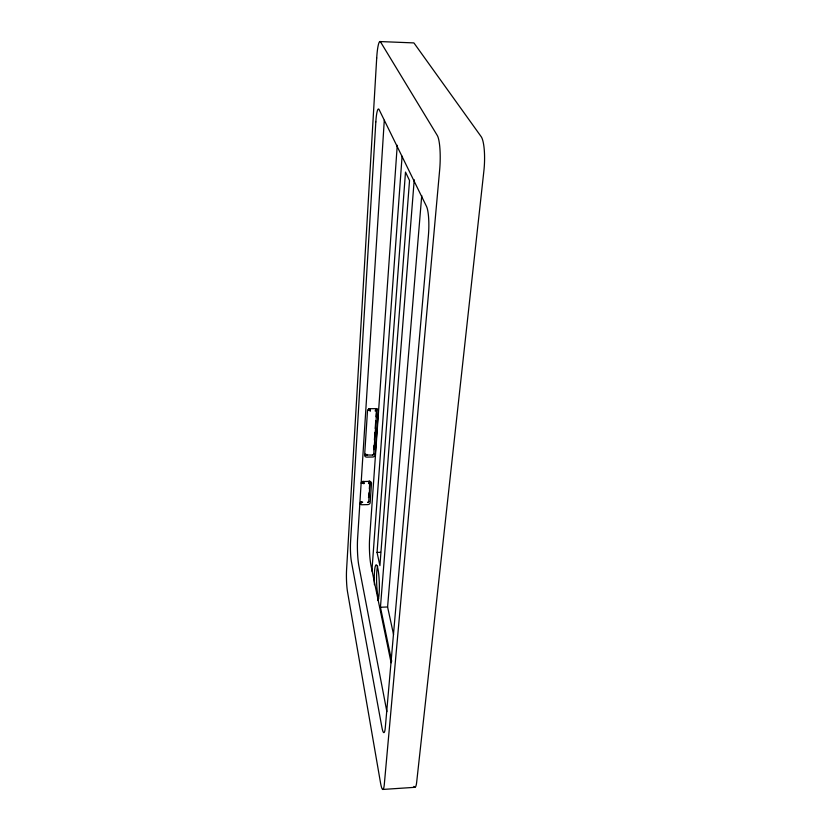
<?xml version="1.0" encoding="UTF-8"?>
<svg xmlns="http://www.w3.org/2000/svg" width="831" height="831" viewBox="0 0 831 831"><rect width="100%" height="100%" fill="white"/><g stroke="black" fill="none" stroke-linecap="round" stroke-linejoin="round"><path stroke-width="1.25" d="M369.992 482.416L368.517 483.632L368.985 481.191A1.163 0.966 -13.1 0 1 370.065 482.146L368.746 501.706L367.541 502.454A1.153 0.945 -12.8 0 0 368.746 501.467L368.735 501.716M376.807 409.87L373.742 454.048C373.046 455.492 372.361 454.609 372.506 454.848A1.184 0.997 -13.7 0 0 373.742 453.819L373.742 454.048M384.286 120.287L357.6 538.54A19.705 2.472 88.4 0 0 358.857 565.786L386.872 711.637M369.078 492.752L368.808 496.606A2.296 1.88 -12.8 0 1 368.445 497.561M369.338 488.898L369.857 481.201M374.043 445.271L373.773 449.156A2.348 1.984 -13.7 0 1 373.659 449.675M374.407 440.098L374.937 432.328M375.207 428.453L375.747 420.683M376.017 416.798L376.557 409.039M397.249 145.269L369.639 538.176A19.674 2.67 88.3 0 0 370.958 565.371L391.121 662.774M371.904 571.074L402.09 156.207M377.045 552.438L405.497 172.079L409.538 180.514L379.912 565.641L377.045 552.438L380.556 552.324M391.692 661.268L380.453 607.264L414.233 179.745M393.562 634.572L387.589 606.973L421.733 195.586M366.845 455.222C368.715 453.674 365.463 455.398 365.547 453.975A1.184 0.997 -13.3 0 0 366.648 454.952L372.558 455.118M382.696 789.45L414.721 787.331M380.453 607.264L387.589 606.973M379.829 41.55L413.339 42.89A20.962 3.407 -87.8 0 1 414.222 43.337L481.139 136.606A26.914 5.994 -87.8 0 1 483.891 170.822L416.684 782.075A19.996 3.127 86.4 0 1 413.859 786.396M362.628 483.133L363.895 483.735L363.199 481.326A1.163 0.966 -12.7 0 0 361.973 482.323L362.628 483.133A3.459 2.857 -12.7 0 1 364.383 482.998M374.417 584.764A17.867 2.472 88.1 0 1 375.944 564.955A17.867 2.472 88.1 0 1 379.216 580.765A17.867 2.472 88.1 0 1 377.658 600.46M378.666 598.922A17.867 2.514 88.1 0 1 376.63 582.396A17.867 2.514 88.1 0 1 377.638 566.129M359.854 503.243A2.316 1.901 -12.5 0 0 362.015 504.749L367.738 504.604A2.316 1.891 -12.8 0 0 370.159 502.63L371.499 483.289A2.337 1.932 -13.1 0 0 369.317 481.388L363.521 481.513A2.337 1.932 -12.7 0 0 361.132 483.175M368.445 410.369A3.584 3.075 -14.1 0 1 370.252 409.932M376.703 58.025L346.569 569.879A15.799 1.807 88.3 0 0 347.524 591.849L380.525 782.895A20.089 2.638 86.9 0 0 384.327 784.194L439.661 169.856A27.08 5.059 -88.3 0 0 437.262 135.432L380.577 41.986A21.066 2.877 -88.3 0 0 376.703 58.025M375.82 121.928L350.547 542.082A14.044 1.672 88.4 0 0 351.42 561.559L381.948 727.541A17.358 2.368 87.2 0 0 385.304 727.561L428.432 235.173A22.011 3.999 -89 0 0 426.542 206.493L379.092 109.567A17.711 2.462 -88.7 0 0 375.82 121.928M367.499 410.846L364.632 455.139A2.368 1.994 -13.3 0 0 366.855 457.112L372.714 456.998A2.368 1.994 -13.7 0 0 375.197 454.941L378.302 410.711A2.42 2.078 -14.7 0 0 376.048 408.634L370.044 408.707A2.42 2.088 -14.2 0 0 367.499 410.846M360.851 501.903L362.69 502.121L361.817 502.599A1.153 0.945 -12.5 0 1 360.737 501.675L360.851 501.903M375.705 409.247L375.217 411.065L376.807 409.631A1.205 1.039 -14.7 0 0 375.685 408.582L375.705 409.247M368.694 409.475L368.694 409.475M362.233 482.115L362.233 482.115M369.868 409.319L370.418 411.127L368.424 409.725A1.215 1.039 -14.2 0 1 369.691 408.655L369.868 409.319M361.558 502.745L360.955 502.35L361.558 502.745M366.378 455.087L365.765 454.661L366.378 455.087"/></g></svg>
